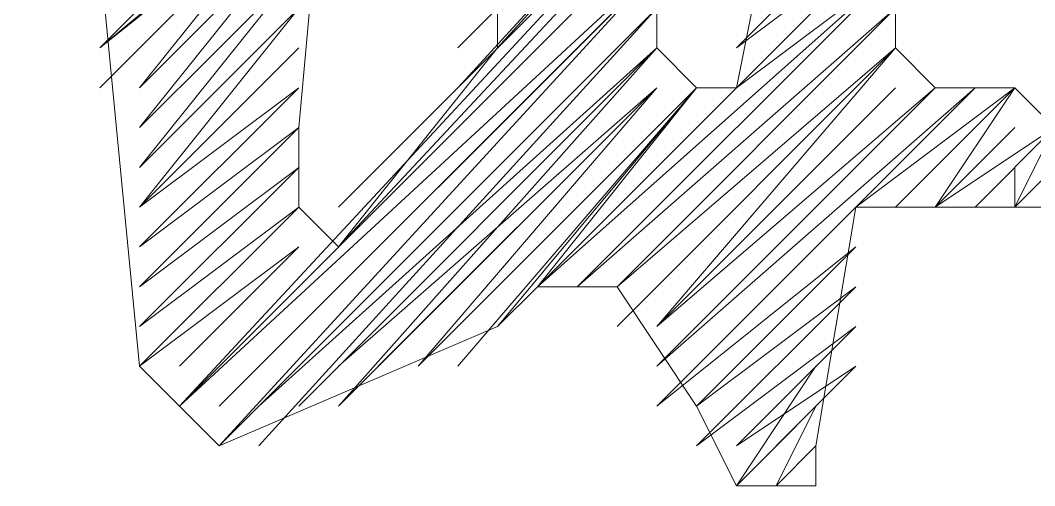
# Model space of a CAD drawing. Header units: millimetres. Extents: x 24 to 410, y 10 to 282.
# Drawn here: x 284.141 to 285.221, y 15.875 to 16.37 of the extents above; entities that cross this region are included whole.
import ezdxf

# ---------------------------------------------------------------- set-up
doc = ezdxf.new("R2010")
doc.units = ezdxf.units.MM
doc.layers.add('Watermark', color=7, linetype='Continuous')

msp = doc.modelspace()

# ---------------------------------------------------------------- linework, layer by layer
at = {"layer": 'Watermark', "color": 7, "lineweight": 0}
for points in [[(284.141333, 17.314333), (284.268333, 16.002), (284.353, 15.917333), (284.649333, 16.044333), (284.691667, 16.086667), (284.776333, 16.086667), (284.861, 15.959667), (284.903333, 15.875), (284.988, 15.875), (284.988, 15.917333), (285.030333, 16.171333), (285.199667, 16.171333), (285.242, 16.256), (285.199667, 16.298333), (285.115, 16.298333), (285.072667, 16.340667), (285.072667, 17.272)], [(284.607, 16.340667), (285.072667, 16.806333)], [(284.607, 16.298333), (285.072667, 16.806333)], [(284.649333, 16.340667), (285.072667, 16.806333)], [(284.649333, 16.340667), (285.072667, 16.806333)], [(284.649333, 16.340667), (285.072667, 16.806333)], [(284.649333, 16.340667), (285.072667, 16.806333)], [(284.649333, 16.340667), (285.072667, 16.806333)], [(284.649333, 16.340667), (285.072667, 16.806333)], [(284.48, 16.171333), (285.072667, 16.764)], [(284.48, 16.129), (285.072667, 16.764)], [(284.522333, 16.213667), (285.072667, 16.764)], [(284.564667, 16.256), (285.072667, 16.764)], [(284.226, 16.340667), (284.48, 16.594667)], [(284.226, 16.340667), (284.48, 16.594667)], [(284.226, 16.340667), (284.48, 16.552333)], [(284.226, 16.340667), (284.48, 16.552333)], [(284.226, 16.340667), (284.48, 16.552333)], [(284.226, 16.340667), (284.437667, 16.552333)], [(284.226, 16.340667), (284.437667, 16.552333)], [(284.226, 16.340667), (284.437667, 16.552333)], [(284.226, 16.340667), (284.437667, 16.552333)], [(284.226, 16.340667), (284.437667, 16.552333)], [(284.226, 16.340667), (284.437667, 16.552333)], [(284.226, 16.340667), (284.437667, 16.552333)], [(284.226, 16.340667), (284.437667, 16.552333)], [(284.226, 16.340667), (284.437667, 16.552333)], [(284.310667, 15.959667), (284.861, 16.552333)], [(284.310667, 15.959667), (284.861, 16.552333)], [(284.310667, 15.959667), (284.861, 16.552333)], [(284.310667, 15.959667), (284.861, 16.552333)], [(284.226, 16.340667), (284.437667, 16.51)], [(284.226, 16.298333), (284.437667, 16.51)], [(284.226, 16.298333), (284.437667, 16.51)], [(284.226, 16.298333), (284.437667, 16.51)], [(284.226, 16.298333), (284.437667, 16.51)], [(284.226, 16.298333), (284.437667, 16.51)], [(284.226, 16.298333), (284.437667, 16.51)], [(284.226, 16.298333), (284.437667, 16.51)], [(284.226, 16.298333), (284.437667, 16.51)], [(284.268333, 16.298333), (284.437667, 16.51)], [(284.268333, 16.298333), (284.437667, 16.51)], [(284.268333, 16.298333), (284.437667, 16.51)], [(284.310667, 15.959667), (284.861, 16.51)], [(284.310667, 15.959667), (284.861, 16.51)], [(284.310667, 15.959667), (284.861, 16.51)], [(284.310667, 15.959667), (284.861, 16.51)], [(284.310667, 15.959667), (284.861, 16.51)], [(284.310667, 15.959667), (284.861, 16.51)], [(284.310667, 15.959667), (284.861, 16.51)], [(284.310667, 15.959667), (284.861, 16.51)], [(284.310667, 15.959667), (284.861, 16.51)], [(284.310667, 15.959667), (284.861, 16.51)], [(284.310667, 15.959667), (284.861, 16.51)], [(284.310667, 15.959667), (284.861, 16.51)], [(284.310667, 15.959667), (284.861, 16.51)], [(284.903333, 16.340667), (285.072667, 16.51)], [(284.903333, 16.340667), (285.072667, 16.51)], [(284.903333, 16.340667), (285.072667, 16.51)], [(284.903333, 16.340667), (285.072667, 16.51)], [(284.903333, 16.340667), (285.072667, 16.51)], [(284.903333, 16.340667), (285.072667, 16.51)], [(284.268333, 16.298333), (284.437667, 16.467667)], [(284.268333, 16.298333), (284.437667, 16.467667)], [(284.268333, 16.298333), (284.437667, 16.467667)], [(284.268333, 16.298333), (284.437667, 16.467667)], [(284.268333, 16.256), (284.437667, 16.467667)], [(284.268333, 16.256), (284.437667, 16.467667)], [(284.268333, 16.256), (284.437667, 16.467667)], [(284.268333, 16.256), (284.437667, 16.467667)], [(284.268333, 16.256), (284.437667, 16.467667)], [(284.268333, 16.256), (284.437667, 16.467667)], [(284.268333, 16.256), (284.437667, 16.467667)], [(284.268333, 16.256), (284.437667, 16.467667)], [(284.310667, 15.959667), (284.861, 16.467667)], [(284.310667, 15.959667), (284.861, 16.467667)], [(284.310667, 15.959667), (284.861, 16.467667)], [(284.353, 15.959667), (284.861, 16.467667)], [(284.353, 15.959667), (284.861, 16.467667)], [(284.353, 15.959667), (284.861, 16.467667)], [(284.353, 15.959667), (284.861, 16.467667)], [(284.353, 15.959667), (284.861, 16.467667)], [(284.903333, 16.340667), (285.072667, 16.467667)], [(284.903333, 16.340667), (285.072667, 16.467667)], [(284.903333, 16.340667), (285.072667, 16.467667)], [(284.903333, 16.340667), (285.072667, 16.467667)], [(284.903333, 16.340667), (285.072667, 16.467667)], [(284.903333, 16.298333), (285.072667, 16.467667)], [(284.903333, 16.298333), (285.072667, 16.467667)], [(284.903333, 16.298333), (285.072667, 16.467667)], [(284.903333, 16.298333), (285.072667, 16.467667)], [(284.903333, 16.298333), (285.072667, 16.467667)], [(284.903333, 16.298333), (285.072667, 16.467667)], [(284.903333, 16.298333), (285.072667, 16.467667)], [(284.903333, 16.298333), (285.072667, 16.467667)], [(284.268333, 16.256), (284.437667, 16.425333)], [(284.268333, 16.256), (284.437667, 16.425333)], [(284.268333, 16.256), (284.437667, 16.425333)], [(284.268333, 16.256), (284.437667, 16.425333)], [(284.268333, 16.256), (284.437667, 16.425333)], [(284.268333, 16.256), (284.437667, 16.425333)], [(284.268333, 16.256), (284.437667, 16.425333)], [(284.268333, 16.213667), (284.437667, 16.425333)], [(284.268333, 16.213667), (284.437667, 16.425333)], [(284.268333, 16.213667), (284.437667, 16.425333)], [(284.268333, 16.213667), (284.437667, 16.425333)], [(284.268333, 16.213667), (284.437667, 16.425333)], [(284.268333, 16.213667), (284.437667, 16.425333)], [(284.353, 15.959667), (284.818667, 16.425333)], [(284.353, 15.959667), (284.818667, 16.425333)], [(284.353, 15.917333), (284.818667, 16.425333)], [(284.691667, 16.086667), (285.072667, 16.425333)], [(284.691667, 16.086667), (285.072667, 16.425333)], [(284.691667, 16.086667), (285.072667, 16.425333)], [(284.691667, 16.086667), (285.072667, 16.425333)], [(284.734, 16.086667), (285.072667, 16.425333)], [(284.734, 16.086667), (285.072667, 16.425333)], [(284.734, 16.086667), (285.072667, 16.425333)], [(284.734, 16.086667), (285.072667, 16.425333)], [(284.734, 16.086667), (285.072667, 16.425333)], [(284.734, 16.086667), (285.072667, 16.425333)], [(284.734, 16.086667), (285.072667, 16.425333)], [(284.903333, 16.298333), (285.072667, 16.425333)], [(284.903333, 16.298333), (285.072667, 16.425333)], [(284.903333, 16.298333), (285.072667, 16.425333)], [(284.268333, 16.213667), (284.437667, 16.383)], [(284.268333, 16.213667), (284.437667, 16.383)], [(284.268333, 16.213667), (284.437667, 16.383)], [(284.268333, 16.213667), (284.437667, 16.383)], [(284.268333, 16.213667), (284.437667, 16.383)], [(284.268333, 16.213667), (284.437667, 16.383)], [(284.268333, 16.213667), (284.437667, 16.383)], [(284.268333, 16.213667), (284.437667, 16.383)], [(284.268333, 16.213667), (284.437667, 16.383)], [(284.268333, 16.213667), (284.437667, 16.383)], [(284.268333, 16.171333), (284.437667, 16.383)], [(284.268333, 16.171333), (284.437667, 16.383)], [(284.353, 15.917333), (284.818667, 16.383)], [(284.353, 15.917333), (284.818667, 16.383)], [(284.353, 15.917333), (284.818667, 16.383)], [(284.353, 15.917333), (284.818667, 16.383)], [(284.353, 15.917333), (284.818667, 16.383)], [(284.353, 15.917333), (284.818667, 16.383)], [(284.353, 15.917333), (284.818667, 16.383)], [(284.353, 15.917333), (284.818667, 16.383)], [(284.353, 15.917333), (284.818667, 16.383)], [(284.353, 15.917333), (284.818667, 16.383)], [(284.395333, 15.917333), (284.818667, 16.383)], [(284.395333, 15.959667), (284.818667, 16.383)], [(284.395333, 15.959667), (284.818667, 16.383)], [(284.734, 16.086667), (285.072667, 16.383)], [(284.734, 16.086667), (285.072667, 16.383)], [(284.734, 16.086667), (285.072667, 16.383)], [(284.734, 16.086667), (285.072667, 16.383)], [(284.734, 16.086667), (285.072667, 16.383)], [(284.734, 16.086667), (285.072667, 16.383)], [(284.734, 16.086667), (285.072667, 16.383)], [(284.734, 16.086667), (285.072667, 16.383)], [(284.734, 16.086667), (285.072667, 16.383)], [(284.776333, 16.086667), (285.072667, 16.383)], [(284.776333, 16.086667), (285.072667, 16.383)], [(284.776333, 16.086667), (285.072667, 16.383)], [(284.776333, 16.086667), (285.072667, 16.383)], [(284.776333, 16.086667), (285.072667, 16.383)], [(284.268333, 16.171333), (284.437667, 16.340667)], [(284.268333, 16.171333), (284.437667, 16.340667)], [(284.268333, 16.171333), (284.437667, 16.340667)], [(284.268333, 16.171333), (284.437667, 16.340667)], [(284.268333, 16.171333), (284.437667, 16.340667)], [(284.268333, 16.171333), (284.437667, 16.340667)], [(284.268333, 16.171333), (284.437667, 16.340667)], [(284.268333, 16.171333), (284.437667, 16.340667)], [(284.268333, 16.171333), (284.437667, 16.340667)], [(284.268333, 16.171333), (284.437667, 16.340667)], [(284.268333, 16.171333), (284.437667, 16.340667)], [(284.268333, 16.171333), (284.437667, 16.340667)], [(284.395333, 15.959667), (284.818667, 16.340667)], [(284.395333, 15.959667), (284.818667, 16.340667)], [(284.395333, 15.959667), (284.818667, 16.340667)], [(284.395333, 15.959667), (284.818667, 16.340667)], [(284.395333, 15.959667), (284.818667, 16.340667)], [(284.437667, 15.959667), (284.818667, 16.340667)], [(284.437667, 15.959667), (284.818667, 16.340667)], [(284.437667, 15.959667), (284.818667, 16.340667)], [(284.437667, 15.959667), (284.818667, 16.340667)], [(284.437667, 15.959667), (284.818667, 16.340667)], [(284.437667, 15.959667), (284.818667, 16.340667)], [(284.437667, 15.959667), (284.818667, 16.340667)], [(284.437667, 15.959667), (284.818667, 16.340667)], [(284.437667, 15.959667), (284.818667, 16.340667)], [(284.48, 15.959667), (284.818667, 16.340667)], [(284.48, 15.959667), (284.818667, 16.340667)], [(284.48, 15.959667), (284.818667, 16.340667)], [(284.48, 15.959667), (284.818667, 16.340667)], [(284.48, 15.959667), (284.818667, 16.340667)], [(284.776333, 16.086667), (285.072667, 16.340667)], [(284.776333, 16.086667), (285.072667, 16.340667)], [(284.776333, 16.086667), (285.072667, 16.340667)], [(284.776333, 16.086667), (285.072667, 16.340667)], [(284.776333, 16.086667), (285.072667, 16.340667)], [(284.776333, 16.086667), (285.072667, 16.340667)], [(284.776333, 16.086667), (285.072667, 16.340667)], [(284.776333, 16.086667), (285.072667, 16.340667)], [(284.776333, 16.086667), (285.072667, 16.340667)], [(284.776333, 16.086667), (285.072667, 16.340667)], [(284.776333, 16.044333), (285.072667, 16.340667)], [(284.776333, 16.044333), (285.072667, 16.340667)], [(284.776333, 16.044333), (285.072667, 16.340667)], [(284.818667, 16.044333), (285.072667, 16.340667)], [(284.818667, 16.044333), (285.072667, 16.340667)], [(284.818667, 16.044333), (285.072667, 16.340667)], [(284.818667, 16.044333), (285.072667, 16.340667)], [(284.818667, 16.044333), (285.072667, 16.340667)], [(284.818667, 16.044333), (285.072667, 16.340667)], [(284.268333, 16.171333), (284.437667, 16.298333)], [(284.268333, 16.129), (284.437667, 16.298333)], [(284.268333, 16.129), (284.437667, 16.298333)], [(284.268333, 16.129), (284.437667, 16.298333)], [(284.268333, 16.129), (284.437667, 16.298333)], [(284.268333, 16.129), (284.437667, 16.298333)], [(284.268333, 16.129), (284.437667, 16.298333)], [(284.268333, 16.129), (284.437667, 16.298333)], [(284.268333, 16.129), (284.437667, 16.298333)], [(284.268333, 16.129), (284.437667, 16.298333)], [(284.268333, 16.129), (284.437667, 16.298333)], [(284.268333, 16.129), (284.437667, 16.298333)], [(284.48, 15.959667), (284.818667, 16.298333)], [(284.48, 15.959667), (284.818667, 16.298333)], [(284.48, 16.002), (284.818667, 16.298333)], [(284.522333, 16.002), (284.818667, 16.298333)], [(284.522333, 16.002), (284.818667, 16.298333)], [(284.522333, 16.002), (284.818667, 16.298333)], [(284.522333, 16.002), (284.818667, 16.298333)], [(284.522333, 16.002), (284.818667, 16.298333)], [(284.522333, 16.002), (284.818667, 16.298333)], [(284.522333, 16.002), (284.818667, 16.298333)], [(284.522333, 16.002), (284.818667, 16.298333)], [(284.522333, 16.002), (284.818667, 16.298333)], [(284.564667, 16.002), (284.818667, 16.298333)], [(284.564667, 16.002), (284.861, 16.298333)], [(284.564667, 16.002), (284.861, 16.298333)], [(284.564667, 16.002), (284.861, 16.298333)], [(284.564667, 16.002), (284.861, 16.298333)], [(284.564667, 16.002), (284.861, 16.298333)], [(284.564667, 16.002), (284.861, 16.298333)], [(284.564667, 16.002), (284.861, 16.298333)], [(284.607, 16.002), (284.861, 16.298333)], [(284.607, 16.002), (284.861, 16.298333)], [(284.607, 16.002), (284.861, 16.298333)], [(284.607, 16.002), (284.861, 16.298333)], [(284.607, 16.002), (284.861, 16.298333)], [(284.607, 16.044333), (284.861, 16.298333)], [(284.607, 16.044333), (284.861, 16.298333)], [(284.607, 16.044333), (284.861, 16.298333)], [(284.607, 16.044333), (284.861, 16.298333)], [(284.649333, 16.044333), (284.861, 16.298333)], [(284.691667, 16.086667), (284.861, 16.298333)], [(284.691667, 16.086667), (284.903333, 16.298333)], [(284.691667, 16.086667), (284.903333, 16.298333)], [(284.691667, 16.086667), (284.903333, 16.298333)], [(284.691667, 16.086667), (284.903333, 16.298333)], [(284.691667, 16.086667), (284.903333, 16.298333)], [(284.818667, 16.044333), (285.072667, 16.298333)], [(284.818667, 16.044333), (285.072667, 16.298333)], [(284.818667, 16.044333), (285.072667, 16.298333)], [(284.818667, 16.044333), (285.072667, 16.298333)], [(284.818667, 16.044333), (285.072667, 16.298333)], [(284.818667, 16.044333), (285.072667, 16.298333)], [(284.818667, 16.044333), (285.072667, 16.298333)], [(284.818667, 16.044333), (285.072667, 16.298333)], [(284.818667, 16.044333), (285.072667, 16.298333)], [(284.818667, 16.044333), (285.115, 16.298333)], [(284.818667, 16.044333), (285.115, 16.298333)], [(284.818667, 16.002), (285.115, 16.298333)], [(284.818667, 16.002), (285.115, 16.298333)], [(284.818667, 16.002), (285.115, 16.298333)], [(284.818667, 16.002), (285.115, 16.298333)], [(284.818667, 16.002), (285.115, 16.298333)], [(284.818667, 16.002), (285.115, 16.298333)], [(284.818667, 16.002), (285.115, 16.298333)], [(284.818667, 16.002), (285.115, 16.298333)], [(284.818667, 16.002), (285.115, 16.298333)], [(284.818667, 16.002), (285.115, 16.298333)], [(284.818667, 16.002), (285.115, 16.298333)], [(284.818667, 16.002), (285.115, 16.298333)], [(284.818667, 16.002), (285.115, 16.298333)], [(284.818667, 16.002), (285.115, 16.298333)], [(284.818667, 16.002), (285.115, 16.298333)], [(284.818667, 16.002), (285.115, 16.298333)], [(284.818667, 16.002), (285.157333, 16.298333)], [(284.818667, 16.002), (285.157333, 16.298333)], [(284.818667, 16.002), (285.157333, 16.298333)], [(284.818667, 15.959667), (285.157333, 16.298333)], [(284.818667, 15.959667), (285.157333, 16.298333)], [(284.818667, 15.959667), (285.157333, 16.298333)], [(284.818667, 15.959667), (285.157333, 16.298333)], [(284.818667, 15.959667), (285.157333, 16.298333)], [(285.030333, 16.171333), (285.157333, 16.298333)], [(285.030333, 16.171333), (285.157333, 16.298333)], [(285.030333, 16.171333), (285.157333, 16.298333)], [(285.030333, 16.171333), (285.157333, 16.298333)], [(285.030333, 16.171333), (285.157333, 16.298333)], [(285.030333, 16.171333), (285.199667, 16.298333)], [(285.030333, 16.171333), (285.199667, 16.298333)], [(285.030333, 16.171333), (285.199667, 16.298333)], [(285.030333, 16.171333), (285.199667, 16.298333)], [(285.072667, 16.171333), (285.199667, 16.298333)], [(285.072667, 16.171333), (285.199667, 16.298333)], [(285.072667, 16.171333), (285.199667, 16.298333)], [(285.072667, 16.171333), (285.199667, 16.298333)], [(285.072667, 16.171333), (285.199667, 16.298333)], [(285.072667, 16.171333), (285.199667, 16.298333)], [(285.072667, 16.171333), (285.199667, 16.298333)], [(285.072667, 16.171333), (285.199667, 16.298333)], [(285.072667, 16.171333), (285.199667, 16.298333)], [(285.072667, 16.171333), (285.199667, 16.298333)], [(285.072667, 16.171333), (285.199667, 16.298333)], [(285.072667, 16.171333), (285.199667, 16.298333)], [(285.115, 16.171333), (285.199667, 16.298333)], [(285.115, 16.171333), (285.199667, 16.298333)], [(285.115, 16.171333), (285.199667, 16.298333)], [(284.268333, 16.129), (284.437667, 16.256)], [(284.268333, 16.129), (284.437667, 16.256)], [(284.268333, 16.129), (284.437667, 16.256)], [(284.268333, 16.129), (284.437667, 16.256)], [(284.268333, 16.086667), (284.437667, 16.256)], [(284.268333, 16.086667), (284.437667, 16.256)], [(284.268333, 16.086667), (284.437667, 16.256)], [(284.268333, 16.086667), (284.437667, 16.256)], [(284.268333, 16.086667), (284.437667, 16.256)], [(284.268333, 16.086667), (284.437667, 16.256)], [(284.268333, 16.086667), (284.437667, 16.256)], [(284.268333, 16.086667), (284.437667, 16.256)], [(284.268333, 16.086667), (284.437667, 16.256)], [(285.115, 16.171333), (285.199667, 16.256)], [(285.115, 16.171333), (285.199667, 16.256)], [(285.115, 16.171333), (285.242, 16.256)], [(285.115, 16.171333), (285.242, 16.256)], [(285.115, 16.171333), (285.242, 16.256)], [(285.115, 16.171333), (285.242, 16.256)], [(285.115, 16.171333), (285.242, 16.256)], [(285.115, 16.171333), (285.242, 16.256)], [(285.115, 16.171333), (285.242, 16.256)], [(285.157333, 16.171333), (285.242, 16.256)], [(285.157333, 16.171333), (285.242, 16.256)], [(285.157333, 16.171333), (285.242, 16.256)], [(285.157333, 16.171333), (285.242, 16.256)], [(285.157333, 16.171333), (285.242, 16.256)], [(285.157333, 16.171333), (285.242, 16.256)], [(285.157333, 16.171333), (285.242, 16.256)], [(285.157333, 16.171333), (285.242, 16.256)], [(285.157333, 16.171333), (285.242, 16.256)], [(285.157333, 16.171333), (285.242, 16.256)], [(285.157333, 16.171333), (285.242, 16.256)], [(285.157333, 16.171333), (285.242, 16.256)], [(285.157333, 16.171333), (285.242, 16.256)], [(285.199667, 16.171333), (285.242, 16.256)], [(284.268333, 16.086667), (284.437667, 16.213667)], [(284.268333, 16.086667), (284.437667, 16.213667)], [(284.268333, 16.086667), (284.437667, 16.213667)], [(284.268333, 16.086667), (284.437667, 16.213667)], [(284.268333, 16.086667), (284.437667, 16.213667)], [(284.268333, 16.086667), (284.437667, 16.213667)], [(284.268333, 16.044333), (284.437667, 16.213667)], [(284.268333, 16.044333), (284.437667, 16.213667)], [(284.268333, 16.044333), (284.437667, 16.213667)], [(284.268333, 16.044333), (284.437667, 16.213667)], [(284.268333, 16.044333), (284.437667, 16.213667)], [(284.268333, 16.044333), (284.437667, 16.213667)], [(284.268333, 16.044333), (284.437667, 16.213667)], [(285.199667, 16.171333), (285.242, 16.213667)], [(285.199667, 16.171333), (285.242, 16.213667)], [(285.199667, 16.171333), (285.242, 16.213667)], [(285.199667, 16.171333), (285.242, 16.213667)], [(285.199667, 16.171333), (285.242, 16.213667)], [(285.199667, 16.171333), (285.242, 16.213667)], [(285.199667, 16.171333), (285.242, 16.213667)], [(285.199667, 16.171333), (285.199667, 16.213667)], [(285.199667, 16.171333), (285.199667, 16.213667)], [(284.268333, 16.044333), (284.437667, 16.171333)], [(284.268333, 16.044333), (284.437667, 16.171333)], [(284.268333, 16.044333), (284.437667, 16.171333)], [(284.268333, 16.044333), (284.437667, 16.171333)], [(284.268333, 16.044333), (284.437667, 16.171333)], [(284.268333, 16.044333), (284.437667, 16.171333)], [(284.268333, 16.044333), (284.437667, 16.171333)], [(284.268333, 16.044333), (284.437667, 16.171333)], [(284.268333, 16.044333), (284.437667, 16.171333)], [(284.268333, 16.002), (284.437667, 16.171333)], [(284.268333, 16.002), (284.437667, 16.171333)], [(284.268333, 16.002), (284.437667, 16.171333)], [(284.268333, 16.002), (284.437667, 16.171333)], [(284.268333, 16.002), (284.437667, 16.171333)], [(284.268333, 16.002), (284.437667, 16.171333)], [(284.268333, 16.002), (284.437667, 16.171333)], [(284.268333, 16.002), (284.437667, 16.171333)], [(284.268333, 16.002), (284.437667, 16.171333)], [(284.818667, 15.959667), (285.030333, 16.171333)], [(284.818667, 15.959667), (285.030333, 16.171333)], [(285.199667, 16.171333), (285.242, 16.171333)], [(284.268333, 16.002), (284.437667, 16.129)], [(284.268333, 16.002), (284.437667, 16.129)], [(284.268333, 16.002), (284.437667, 16.129)], [(284.268333, 16.002), (284.437667, 16.129)], [(284.310667, 16.002), (284.437667, 16.129)], [(284.310667, 16.002), (284.437667, 16.129)], [(284.310667, 16.002), (284.437667, 16.129)], [(284.310667, 16.002), (284.437667, 16.129)], [(284.310667, 16.002), (284.437667, 16.129)], [(284.310667, 16.002), (284.437667, 16.129)], [(284.310667, 16.002), (284.437667, 16.129)], [(284.818667, 15.959667), (285.030333, 16.129)], [(284.818667, 15.959667), (285.030333, 16.129)], [(284.818667, 15.959667), (285.030333, 16.129)], [(284.861, 15.959667), (285.030333, 16.129)], [(284.861, 15.959667), (285.030333, 16.129)], [(284.861, 15.959667), (285.030333, 16.129)], [(284.861, 15.959667), (285.030333, 16.129)], [(284.861, 15.959667), (285.030333, 16.129)], [(284.861, 15.959667), (285.030333, 16.129)], [(284.861, 15.959667), (285.030333, 16.129)], [(284.861, 15.959667), (285.030333, 16.129)], [(284.861, 15.959667), (285.030333, 16.129)], [(284.861, 15.959667), (285.030333, 16.129)], [(284.861, 15.959667), (285.030333, 16.086667)], [(284.861, 15.917333), (285.030333, 16.086667)], [(284.861, 15.917333), (285.030333, 16.086667)], [(284.861, 15.917333), (285.030333, 16.086667)], [(284.861, 15.917333), (285.030333, 16.086667)], [(284.861, 15.917333), (285.030333, 16.086667)], [(284.861, 15.917333), (285.030333, 16.086667)], [(284.861, 15.917333), (285.030333, 16.086667)], [(284.861, 15.917333), (285.030333, 16.086667)], [(284.861, 15.917333), (285.030333, 16.086667)], [(284.861, 15.917333), (285.030333, 16.086667)], [(284.861, 15.917333), (285.030333, 16.086667)], [(284.861, 15.917333), (285.030333, 16.044333)], [(284.861, 15.917333), (285.030333, 16.044333)], [(284.861, 15.917333), (285.030333, 16.044333)], [(284.861, 15.917333), (285.030333, 16.044333)], [(284.861, 15.917333), (285.030333, 16.044333)], [(284.861, 15.917333), (285.030333, 16.044333)], [(284.861, 15.917333), (285.030333, 16.044333)], [(284.861, 15.917333), (285.030333, 16.044333)], [(284.903333, 15.917333), (285.030333, 16.044333)], [(284.903333, 15.917333), (285.030333, 16.044333)], [(284.903333, 15.917333), (285.030333, 16.044333)], [(284.903333, 15.917333), (285.030333, 16.044333)], [(284.903333, 15.917333), (285.030333, 16.044333)], [(284.903333, 15.917333), (285.030333, 16.002)], [(284.903333, 15.917333), (285.030333, 16.002)], [(284.903333, 15.917333), (285.030333, 16.002)], [(284.903333, 15.875), (285.030333, 16.002)], [(284.903333, 15.875), (285.030333, 16.002)], [(284.903333, 15.875), (285.030333, 16.002)], [(284.903333, 15.875), (285.030333, 16.002)], [(284.903333, 15.875), (285.030333, 16.002)], [(284.903333, 15.875), (285.030333, 16.002)], [(284.903333, 15.875), (285.030333, 16.002)], [(284.903333, 15.875), (285.030333, 16.002)], [(284.903333, 15.875), (284.988, 16.002)], [(284.903333, 15.875), (284.988, 15.959667)], [(284.903333, 15.875), (284.988, 15.959667)], [(284.945667, 15.875), (284.988, 15.959667)], [(284.945667, 15.875), (284.988, 15.959667)], [(284.945667, 15.875), (284.988, 15.959667)], [(284.945667, 15.875), (284.988, 15.959667)], [(284.945667, 15.875), (284.988, 15.959667)], [(284.945667, 15.875), (284.988, 15.959667)], [(284.945667, 15.875), (284.988, 15.959667)], [(284.945667, 15.875), (284.988, 15.959667)], [(284.945667, 15.875), (284.988, 15.959667)], [(284.945667, 15.875), (284.988, 15.959667)], [(284.945667, 15.875), (284.988, 15.959667)], [(284.945667, 15.875), (284.988, 15.917333)], [(284.945667, 15.875), (284.988, 15.917333)], [(284.988, 15.875), (284.988, 15.917333)]]:
    msp.add_lwpolyline(points, dxfattribs=at)
for points in [[(284.437667, 16.171333), (284.437667, 16.256), (284.48, 16.721667), (284.649333, 16.383), (284.649333, 16.340667), (284.48, 16.129)], [(284.818667, 16.340667), (284.818667, 16.383), (284.861, 16.467667), (284.861, 16.552333), (284.903333, 16.594667), (284.945667, 16.51), (284.903333, 16.298333), (284.861, 16.298333)]]:
    msp.add_lwpolyline(points, close=True, dxfattribs=at)

doc.saveas('drawing.dxf')
